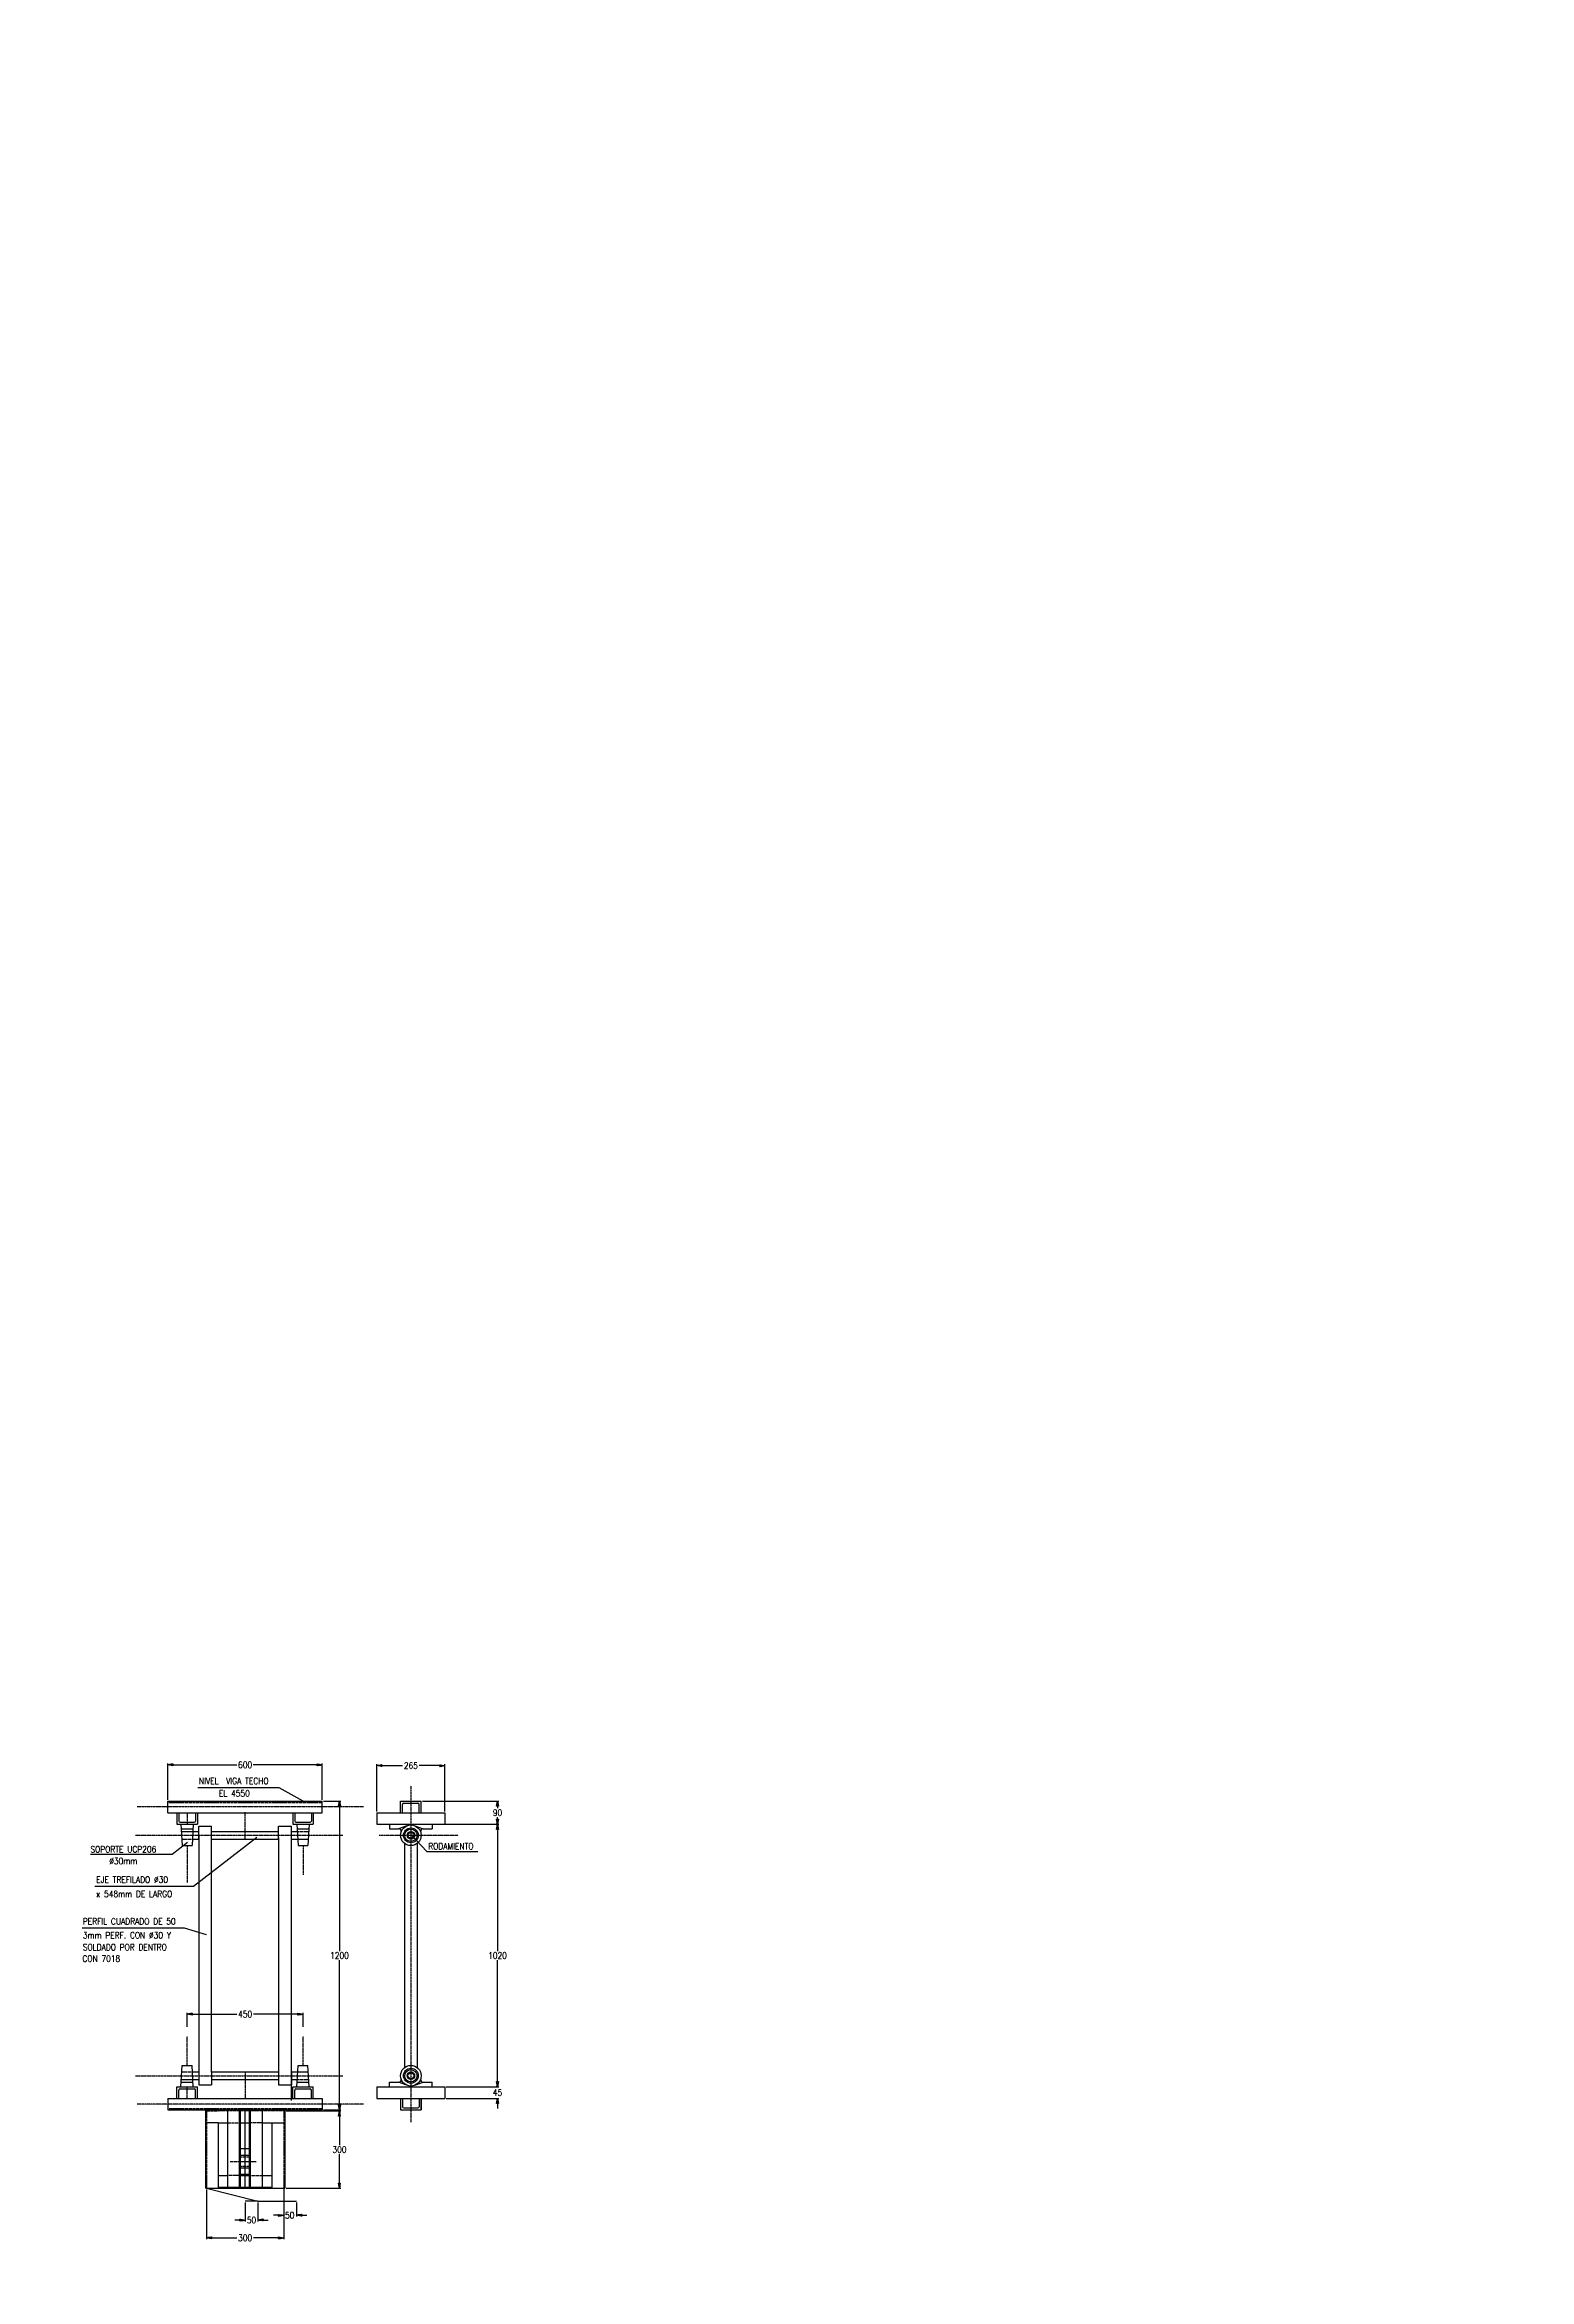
# Model space of a CAD drawing. Extents: x -326402 to 5111156, y -86404 to 1223589.
# Drawn here: x 41489 to 47255, y -51713 to -43032 of the extents above; entities that cross this region are included whole.
import ezdxf

# ---------------------------------------------------------------- set-up
doc = ezdxf.new("R2010")
doc.units = 0
doc.header["$LTSCALE"] = 0.5
doc.header["$MEASUREMENT"] = 0
doc.header["$PDMODE"] = 1
doc.linetypes.add('CENTER', pattern=[2, 1.25, -0.25, 0.25, -0.25])
doc.linetypes.add('HIDDEN', pattern=[9.525, 6.35, -3.175])
doc.layers.add('BCO', color=4, linetype='Continuous')
doc.layers.add('TEXTO BRASS', color=3, linetype='Continuous')
doc.styles.add('ROMANS', font='ROMANS.shx', dxfattribs={"width": 0.85})
doc.dimstyles.new('dimescala 10', dxfattribs={"dimscale": 0, "dimtxt": 25, "dimasz": 20, "dimexe": 5, "dimexo": 5, "dimgap": 5, "dimtad": 0, "dimtih": 1, "dimtoh": 1, "dimdec": 0, "dimlfac": -1, "dimzin": 4, "dimdsep": 46, "dimtxsty": 'ROMANS', "dimblk": 'PRCLFILL', "dimcen": 0, "dimclrd": 1, "dimclre": 1, "dimclrt": 1, "dimadec": 4, "dimazin": 3, "dimtfac": 1, "dimtdec": 0, "dimtofl": 0, "dimtmove": 0, "dimatfit": 3, "dimldrblk": 'PRCLFILL', "dimfxl": 0, "dimtolj": 1, "dimtzin": 4, "dimarcsym": 0})

# ---------------------------------------------------------------- blocks, each defined once
blk = doc.blocks.new('PRCLFILL')
at = {"ltscale": 20}
for p, q in [((-1, 0.17), (0, 0)), ((-1, -0.17), (-1, 0.17)), ((0, 0), (-1, -0.17))]:
    blk.add_line(p, q, dxfattribs=at)
at = {"color": 0, "ltscale": 20}
for p, q in [((-1, 0.15), (-0.87, 0.15)), ((-1, 0.1), (-0.57, 0.1)), ((-1, 0.05), (-0.27, 0.05)), ((-1, 0), (-0.03, 0)), ((-1, -0.05), (-0.33, -0.05)), ((-1, -0.1), (-0.63, -0.1)), ((-1, -0.15), (-0.93, -0.15))]:
    blk.add_line(p, q, dxfattribs=at)
blk = doc.blocks.new('*D10')
at = {"layer": 'BCO', "color": 1, "linetype": 'Continuous', "lineweight": -2}
for p, q in [((42267.5, -51413.9), (42267.5, -51487.7)), ((42317.5, -51413.9), (42317.5, -51487.7)), ((42247.5, -51482.7), (42227.5, -51482.7)), ((42337.5, -51482.7), (42357.5, -51482.7))]:
    blk.add_line(p, q, dxfattribs=at)
at = {"layer": 'Defpoints', "color": 0, "linetype": 'Continuous'}
for p in [(42267.5, -51408.9), (42317.5, -51408.9), (42267.5, -51482.7)]:
    blk.add_point(p, dxfattribs=at)
at = {"layer": 'BCO', "color": 1, "linetype": 'Continuous', "lineweight": -2, "xscale": 20, "yscale": 20, "zscale": 20}
blk.add_blockref('PRCLFILL', (42267.5, -51482.7), dxfattribs=at)
at = {"layer": 'BCO', "color": 1, "linetype": 'Continuous', "lineweight": -2, "xscale": 20, "yscale": 20, "zscale": 20, "rotation": 180}
blk.add_blockref('PRCLFILL', (42317.5, -51482.7), dxfattribs=at)
at = {"layer": 'BCO', "color": 1, "linetype": 'Continuous', "insert": (42292.5, -51482.7), "char_height": 25, "attachment_point": 5, "style": 'ROMANS'}
blk.add_mtext('\\A1;50', dxfattribs=at)
blk = doc.blocks.new('*D11')
at = {"layer": 'BCO', "color": 1, "linetype": 'Continuous', "lineweight": -2}
for p, q in [((42397.5, -51463.9), (42377.5, -51463.9)), ((42417.5, -51413.9), (42417.5, -51468.9)), ((42467.5, -51413.9), (42467.5, -51468.9)), ((42487.5, -51463.9), (42507.5, -51463.9))]:
    blk.add_line(p, q, dxfattribs=at)
at = {"layer": 'Defpoints', "color": 0, "linetype": 'Continuous'}
for p in [(42417.5, -51408.9), (42467.5, -51408.9), (42467.5, -51463.9)]:
    blk.add_point(p, dxfattribs=at)
at = {"layer": 'BCO', "color": 1, "linetype": 'Continuous', "lineweight": -2, "xscale": 20, "yscale": 20, "zscale": 20}
blk.add_blockref('PRCLFILL', (42417.5, -51463.9), dxfattribs=at)
at = {"layer": 'BCO', "color": 1, "linetype": 'Continuous', "lineweight": -2, "xscale": 20, "yscale": 20, "zscale": 20, "rotation": 180}
blk.add_blockref('PRCLFILL', (42467.5, -51463.9), dxfattribs=at)
at = {"layer": 'BCO', "color": 1, "linetype": 'Continuous', "insert": (42440.8, -51463.9), "char_height": 25, "attachment_point": 5, "style": 'ROMANS'}
blk.add_mtext('\\A1;50', dxfattribs=at)
blk = doc.blocks.new('*D25')
at = {"layer": 'BCO', "color": 1, "linetype": 'Continuous', "lineweight": -2}
for p, q in [((41967.5, -49850.1), (41967.5, -49709.1)), ((41987.5, -49714.1), (42235.7, -49714.1)), ((42547.5, -49714.1), (42299.3, -49714.1)), ((42567.5, -49850.1), (42567.5, -49709.1))]:
    blk.add_line(p, q, dxfattribs=at)
at = {"layer": 'Defpoints', "color": 0, "linetype": 'Continuous'}
for p in [(42567.5, -49714.1), (41967.5, -49855.1), (42567.5, -49855.1)]:
    blk.add_point(p, dxfattribs=at)
at = {"layer": 'BCO', "color": 1, "linetype": 'Continuous', "lineweight": -2, "xscale": 20, "yscale": 20, "zscale": 20, "rotation": 180}
blk.add_blockref('PRCLFILL', (41967.5, -49714.1), dxfattribs=at)
at = {"layer": 'BCO', "color": 1, "linetype": 'Continuous', "lineweight": -2, "xscale": 20, "yscale": 20, "zscale": 20}
blk.add_blockref('PRCLFILL', (42567.5, -49714.1), dxfattribs=at)
at = {"layer": 'BCO', "color": 1, "linetype": 'Continuous', "insert": (42267.5, -49714.1), "char_height": 25, "attachment_point": 5, "style": 'ROMANS'}
blk.add_mtext('\\A1;600', dxfattribs=at)
blk = doc.blocks.new('*D26')
at = {"layer": 'BCO', "color": 1, "linetype": 'Continuous', "lineweight": -2}
for p, q in [((42572.5, -49855.1), (42639.2, -49855.1)), ((42634.2, -49875.1), (42634.2, -50437.5)), ((42634.2, -51034.9), (42634.2, -50472.5)), ((42572.5, -51054.9), (42639.2, -51054.9))]:
    blk.add_line(p, q, dxfattribs=at)
at = {"layer": 'Defpoints', "color": 0, "linetype": 'Continuous'}
for p in [(42567.5, -49855.1), (42567.5, -51054.9), (42634.2, -51054.9)]:
    blk.add_point(p, dxfattribs=at)
at = {"layer": 'BCO', "color": 1, "linetype": 'Continuous', "lineweight": -2, "xscale": 20, "yscale": 20, "zscale": 20}
for p, rotation in [((42634.2, -49855.1), 90), ((42634.2, -51054.9), 270)]:
    blk.add_blockref('PRCLFILL', p, dxfattribs=dict(at, rotation=rotation))
at = {"layer": 'BCO', "color": 1, "linetype": 'Continuous', "insert": (42634.2, -50455), "char_height": 25, "attachment_point": 5, "style": 'ROMANS'}
blk.add_mtext('\\A1;1200', dxfattribs=at)
blk = doc.blocks.new('*D27')
at = {"layer": 'BCO', "color": 1, "linetype": 'Continuous', "lineweight": -2}
for p, q in [((42778.9, -49895.1), (42778.9, -49712.2)), ((42798.9, -49717.2), (42879, -49717.2)), ((43023.9, -49717.2), (42943.7, -49717.2)), ((43043.9, -49895.1), (43043.9, -49712.2))]:
    blk.add_line(p, q, dxfattribs=at)
at = {"layer": 'Defpoints', "color": 0, "linetype": 'Continuous'}
for p in [(43043.9, -49717.2), (42778.9, -49900.1), (43043.9, -49900.1)]:
    blk.add_point(p, dxfattribs=at)
at = {"layer": 'BCO', "color": 1, "linetype": 'Continuous', "lineweight": -2, "xscale": 20, "yscale": 20, "zscale": 20, "rotation": 180}
blk.add_blockref('PRCLFILL', (42778.9, -49717.2), dxfattribs=at)
at = {"layer": 'BCO', "color": 1, "linetype": 'Continuous', "lineweight": -2, "xscale": 20, "yscale": 20, "zscale": 20}
blk.add_blockref('PRCLFILL', (43043.9, -49717.2), dxfattribs=at)
at = {"layer": 'BCO', "color": 1, "linetype": 'Continuous', "insert": (42911.4, -49717.2), "char_height": 25, "attachment_point": 5, "style": 'ROMANS'}
blk.add_mtext('\\A1;265', dxfattribs=at)
blk = doc.blocks.new('*D60')
at = {"layer": 'BCO', "color": 1, "linetype": 'Continuous', "lineweight": -2}
for p, q in [((42117.5, -51363.9), (42117.5, -51556.8)), ((42417.5, -51363.9), (42417.5, -51556.8)), ((42137.5, -51551.8), (42235.2, -51551.8)), ((42397.5, -51551.8), (42299.9, -51551.8))]:
    blk.add_line(p, q, dxfattribs=at)
at = {"layer": 'Defpoints', "color": 0, "linetype": 'Continuous'}
for p in [(42117.5, -51358.9), (42417.5, -51358.9), (42417.5, -51551.8)]:
    blk.add_point(p, dxfattribs=at)
at = {"layer": 'BCO', "color": 1, "linetype": 'Continuous', "lineweight": -2, "xscale": 20, "yscale": 20, "zscale": 20, "rotation": 180}
blk.add_blockref('PRCLFILL', (42117.5, -51551.8), dxfattribs=at)
at = {"layer": 'BCO', "color": 1, "linetype": 'Continuous', "lineweight": -2, "xscale": 20, "yscale": 20, "zscale": 20}
blk.add_blockref('PRCLFILL', (42417.5, -51551.8), dxfattribs=at)
at = {"layer": 'BCO', "color": 1, "linetype": 'Continuous', "insert": (42267.5, -51551.8), "char_height": 25, "attachment_point": 5, "style": 'ROMANS'}
blk.add_mtext('\\A1;300', dxfattribs=at)
blk = doc.blocks.new('*D61')
at = {"layer": 'BCO', "color": 1, "linetype": 'Continuous', "lineweight": -2}
for p, q in [((42426.5, -51058.9), (42639, -51058.9)), ((42634, -51078.9), (42634, -51191.4)), ((42634, -51338.9), (42634, -51226.4)), ((42426.5, -51358.9), (42639, -51358.9))]:
    blk.add_line(p, q, dxfattribs=at)
at = {"layer": 'Defpoints', "color": 0, "linetype": 'Continuous'}
for p in [(42421.5, -51058.9), (42421.5, -51358.9), (42634, -51358.9)]:
    blk.add_point(p, dxfattribs=at)
at = {"layer": 'BCO', "color": 1, "linetype": 'Continuous', "lineweight": -2, "xscale": 20, "yscale": 20, "zscale": 20}
for p, rotation in [((42634, -51058.9), 90), ((42634, -51358.9), 270)]:
    blk.add_blockref('PRCLFILL', p, dxfattribs=dict(at, rotation=rotation))
at = {"layer": 'BCO', "color": 1, "linetype": 'Continuous', "insert": (42634, -51208.9), "char_height": 25, "attachment_point": 5, "style": 'ROMANS'}
blk.add_mtext('\\A1;300', dxfattribs=at)
blk = doc.blocks.new('*D62')
at = {"layer": 'BCO', "color": 1, "linetype": 'Continuous', "lineweight": -2}
for p, q in [((42042.5, -50732.4), (42042.5, -50677.7)), ((42062.5, -50682.7), (42235.2, -50682.7)), ((42472.5, -50682.7), (42299.9, -50682.7)), ((42492.5, -50732.4), (42492.5, -50677.7))]:
    blk.add_line(p, q, dxfattribs=at)
at = {"layer": 'Defpoints', "color": 0, "linetype": 'Continuous'}
for p in [(42492.5, -50682.7), (42042.5, -50737.4), (42492.5, -50737.4)]:
    blk.add_point(p, dxfattribs=at)
at = {"layer": 'BCO', "color": 1, "linetype": 'Continuous', "lineweight": -2, "xscale": 20, "yscale": 20, "zscale": 20, "rotation": 180}
blk.add_blockref('PRCLFILL', (42042.5, -50682.7), dxfattribs=at)
at = {"layer": 'BCO', "color": 1, "linetype": 'Continuous', "lineweight": -2, "xscale": 20, "yscale": 20, "zscale": 20}
blk.add_blockref('PRCLFILL', (42492.5, -50682.7), dxfattribs=at)
at = {"layer": 'BCO', "color": 1, "linetype": 'Continuous', "insert": (42267.5, -50682.7), "char_height": 25, "attachment_point": 5, "style": 'ROMANS'}
blk.add_mtext('\\A1;450', dxfattribs=at)
blk = doc.blocks.new('*D63')
at = {"layer": 'BCO', "color": 1, "linetype": 'Continuous', "lineweight": -2}
for p, q in [((42956.4, -49855.1), (43252.9, -49855.1)), ((43247.9, -49875.1), (43247.9, -49882.6)), ((42956.4, -49945.1), (43252.9, -49945.1)), ((43247.9, -49925.1), (43247.9, -49917.6))]:
    blk.add_line(p, q, dxfattribs=at)
at = {"layer": 'Defpoints', "color": 0, "linetype": 'Continuous'}
for p in [(42951.4, -49855.1), (42951.4, -49945.1), (43247.9, -49945.1)]:
    blk.add_point(p, dxfattribs=at)
at = {"layer": 'BCO', "color": 1, "linetype": 'Continuous', "lineweight": -2, "xscale": 20, "yscale": 20, "zscale": 20}
for p, rotation in [((43247.9, -49855.1), 90), ((43247.9, -49945.1), 270)]:
    blk.add_blockref('PRCLFILL', p, dxfattribs=dict(at, rotation=rotation))
at = {"layer": 'BCO', "color": 1, "linetype": 'Continuous', "insert": (43247.9, -49900.1), "char_height": 25, "attachment_point": 5, "style": 'ROMANS'}
blk.add_mtext('\\A1;90', dxfattribs=at)
blk = doc.blocks.new('*D64')
at = {"layer": 'BCO', "color": 1, "linetype": 'Continuous', "lineweight": -2}
for p, q in [((43247.9, -49945.1), (43242.9, -49945.1)), ((43247.9, -49965.1), (43247.9, -50437.5)), ((43247.9, -50944.9), (43247.9, -50472.5)), ((43247.9, -50964.9), (43242.9, -50964.9))]:
    blk.add_line(p, q, dxfattribs=at)
at = {"layer": 'Defpoints', "color": 0, "linetype": 'Continuous'}
for p in [(43252.9, -49945.1), (43247.9, -50964.9), (43252.9, -50964.9)]:
    blk.add_point(p, dxfattribs=at)
at = {"layer": 'BCO', "color": 1, "linetype": 'Continuous', "lineweight": -2, "xscale": 20, "yscale": 20, "zscale": 20}
for p, rotation in [((43247.9, -49945.1), 90), ((43247.9, -50964.9), 270)]:
    blk.add_blockref('PRCLFILL', p, dxfattribs=dict(at, rotation=rotation))
at = {"layer": 'BCO', "color": 1, "linetype": 'Continuous', "insert": (43247.9, -50455), "char_height": 25, "attachment_point": 5, "style": 'ROMANS'}
blk.add_mtext('\\A1;1020', dxfattribs=at)
blk = doc.blocks.new('*D65')
at = {"layer": 'BCO', "color": 1, "linetype": 'Continuous', "lineweight": -2}
for p, q in [((43247.9, -50944.9), (43247.9, -50924.9)), ((43048.9, -50964.9), (43252.9, -50964.9)), ((43048.9, -51009.9), (43252.9, -51009.9)), ((43247.9, -51029.9), (43247.9, -51049.9))]:
    blk.add_line(p, q, dxfattribs=at)
at = {"layer": 'Defpoints', "color": 0, "linetype": 'Continuous'}
for p in [(43043.9, -50964.9), (43043.9, -51009.9), (43247.9, -51009.9)]:
    blk.add_point(p, dxfattribs=at)
at = {"layer": 'BCO', "color": 1, "linetype": 'Continuous', "lineweight": -2, "xscale": 20, "yscale": 20, "zscale": 20}
for p, rotation in [((43247.9, -50964.9), 270), ((43247.9, -51009.9), 90)]:
    blk.add_blockref('PRCLFILL', p, dxfattribs=dict(at, rotation=rotation))
at = {"layer": 'BCO', "color": 1, "linetype": 'Continuous', "insert": (43247.9, -50987.4), "char_height": 25, "attachment_point": 5, "style": 'ROMANS'}
blk.add_mtext('\\A1;45', dxfattribs=at)

msp = doc.modelspace()

# ---------------------------------------------------------------- linework, layer by layer
at = {"layer": 'BCO', "color": 1, "linetype": 'CENTER'}
for p, q in [((42911.4, -49795.5), (42911.4, -51102)), ((42727.2, -49877.6), (41848.9, -49877.6)), ((42042.5, -49900.1), (42042.5, -49945.1)), ((42267.5, -50003), (42267.5, -49898.6)), ((42888.9, -49855.1), (42933.9, -49855.1)), ((41842, -49988), (42647.3, -49988)), ((41842, -49988), (42647.3, -49988)), ((42787.8, -49988), (43095.2, -49988)), ((42042.5, -50028.1), (42042.5, -50172.7)), ((42492.5, -50028.1), (42492.5, -50142.2)), ((42042.5, -50881.9), (42042.5, -50768.7)), ((42492.5, -50881.9), (42492.5, -50767.9)), ((41842, -50922), (42647.3, -50922)), ((42267.5, -50907), (42267.5, -51011.4)), ((42727.2, -51032.4), (41848.9, -51032.4)), ((42042.5, -51009.9), (42042.5, -50964.9)), ((42888.9, -51054.9), (42933.9, -51054.9))]:
    msp.add_line(p, q, dxfattribs=at)
at = {"layer": 'BCO', "color": 7, "linetype": 'Continuous'}
for p, q in [((41967.5, -49855.1), (42567.5, -49855.1)), ((41967.5, -49900.1), (41967.5, -49855.1)), ((41967.5, -49900.1), (42567.5, -49900.1)), ((42002.5, -49900.1), (42002.5, -49945.1)), ((42010.2, -49900.1), (42010.2, -49932.5)), ((42074.9, -49900.1), (42074.9, -49932.5)), ((42082.5, -49900.1), (42082.5, -49945.1)), ((42452.5, -49900.1), (42452.5, -49945.1)), ((42460.2, -49900.1), (42460.2, -49932.5)), ((42524.9, -49900.1), (42524.9, -49932.5)), ((42532.5, -49900.1), (42532.5, -49945.1)), ((42567.5, -49900.1), (42567.5, -49855.1)), ((42778.9, -49900.1), (43043.9, -49900.1)), ((42778.9, -49900.1), (42778.9, -49945.1)), ((42871.4, -49900.1), (42871.4, -49855.1)), ((42871.4, -49855.1), (42951.4, -49855.1)), ((42879, -49900.1), (42879, -49867.8)), ((42884, -49862.8), (42938.7, -49862.8)), ((42888.9, -49855.1), (42933.9, -49855.1)), ((42943.7, -49900.1), (42943.7, -49867.8)), ((42951.4, -49900.1), (42951.4, -49855.1)), ((43043.9, -49900.1), (43043.9, -49945.1)), ((42002.5, -49945.1), (42082.5, -49945.1)), ((42015.2, -49937.5), (42069.9, -49937.5)), ((42018.5, -49945.1), (42023.5, -50028.1)), ((42019.6, -49962.6), (42065.5, -49962.6)), ((42066.5, -49945.1), (42061.5, -50028.1)), ((42064.9, -49973), (42087.5, -49973)), ((42087.5, -50003), (42087.5, -49953)), ((42087.5, -49953), (42137.5, -49953)), ((42087.5, -49991.8), (42087.5, -50957)), ((42137.5, -50908.2), (42137.5, -49953)), ((42137.5, -49973), (42397.5, -49973)), ((42397.5, -50003), (42397.5, -49953)), ((42397.5, -49953), (42447.5, -49953)), ((42397.5, -49997.1), (42397.5, -50957)), ((42447.5, -51018.4), (42447.5, -49953)), ((42447.5, -49973), (42470.2, -49973)), ((42452.5, -49945.1), (42532.5, -49945.1)), ((42465.2, -49937.5), (42519.9, -49937.5)), ((42468.5, -49945.1), (42473.5, -50028.1)), ((42469.6, -49962.6), (42515.5, -49962.6)), ((42516.5, -49945.1), (42511.5, -50028.1)), ((42778.9, -49945.1), (43043.9, -49945.1)), ((42828.9, -49945.1), (42828.9, -49962.6)), ((42828.9, -49962.6), (42863.7, -49962.6)), ((42896.3, -49950.9), (42863.7, -49962.6)), ((42926.9, -49951.1), (42959.5, -49962.8)), ((42959, -49962.6), (42993.9, -49962.6)), ((42993.9, -49945.1), (42993.9, -49962.6)), ((42023.5, -50028.1), (42061.5, -50028.1)), ((42063, -50003), (42087.5, -50003)), ((42137.5, -50003), (42397.5, -50003)), ((42447.5, -50003), (42472, -50003)), ((42473.5, -50028.1), (42511.5, -50028.1)), ((42886.4, -50019.4), (42886.4, -50890.7)), ((42936.4, -50019.4), (42936.4, -50890.7)), ((42018.5, -50964.9), (42023.5, -50881.9)), ((42019.6, -50947.4), (42065.5, -50947.4)), ((42023.5, -50881.9), (42061.5, -50881.9)), ((42066.5, -50964.9), (42061.5, -50881.9)), ((42063, -50907), (42087.5, -50907)), ((42064.9, -50937), (42087.5, -50937)), ((42137.5, -50907), (42137.5, -50957)), ((42137.5, -50907), (42397.5, -50907)), ((42137.5, -50937), (42397.5, -50937)), ((42447.5, -50907), (42447.5, -50957)), ((42447.5, -50907), (42472, -50907)), ((42447.5, -50937), (42470.2, -50937)), ((42468.5, -50964.9), (42473.5, -50881.9)), ((42469.6, -50947.4), (42515.5, -50947.4)), ((42473.5, -50881.9), (42511.5, -50881.9)), ((42516.5, -50964.9), (42511.5, -50881.9)), ((42828.9, -50947.4), (42863.7, -50947.4)), ((42828.9, -50964.9), (42828.9, -50947.4)), ((42896.3, -50959.2), (42863.7, -50947.4)), ((42886.4, -50953.4), (42886.4, -50957)), ((42926.9, -50959), (42959.5, -50947.2)), ((42936.4, -50953.4), (42936.4, -50957)), ((42959, -50947.4), (42993.9, -50947.4)), ((42993.9, -50964.9), (42993.9, -50947.4)), ((41967.5, -51009.9), (42567.5, -51009.9)), ((41967.5, -51009.9), (41967.5, -51054.9)), ((42002.5, -51009.9), (42002.5, -50964.9)), ((42002.5, -50964.9), (42082.5, -50964.9)), ((42010.2, -51009.9), (42010.2, -50977.6)), ((42015.2, -50972.6), (42069.9, -50972.6)), ((42074.9, -51009.9), (42074.9, -50977.6)), ((42082.5, -51009.9), (42082.5, -50964.9)), ((42087.5, -50957), (42137.5, -50957)), ((42397.5, -50957), (42447.5, -50957)), ((42452.5, -51009.9), (42452.5, -50964.9)), ((42452.5, -50964.9), (42532.5, -50964.9)), ((42460.2, -51009.9), (42460.2, -50977.6)), ((42465.2, -50972.6), (42519.9, -50972.6)), ((42524.9, -51009.9), (42524.9, -50977.6)), ((42532.5, -51009.9), (42532.5, -50964.9)), ((42567.5, -51009.9), (42567.5, -51054.9)), ((42778.9, -50964.9), (43043.9, -50964.9)), ((42778.9, -50964.9), (42778.9, -51009.9)), ((42778.9, -51009.9), (43043.9, -51009.9)), ((42871.4, -51009.9), (42871.4, -51054.9)), ((42879, -51009.9), (42879, -51042.3)), ((42943.7, -51009.9), (42943.7, -51042.3)), ((42951.4, -51054.9), (42951.4, -51009.9)), ((42951.4, -51009.9), (42951.4, -51054.9)), ((43043.9, -50964.9), (43043.9, -51009.9)), ((41967.5, -51054.9), (42567.5, -51054.9)), ((42871.4, -51054.9), (42951.4, -51054.9)), ((42884, -51047.3), (42938.7, -51047.3)), ((42888.9, -51054.9), (42933.9, -51054.9)), ((42250, -51204.9), (42285, -51204.9)), ((42250, -51229.9), (42285, -51229.9)), ((42250, -51279.9), (42285, -51279.9)), ((42250, -51304.9), (42285, -51304.9))]:
    msp.add_line(p, q, dxfattribs=at)
at = {"layer": 'BCO', "color": 8, "linetype": 'HIDDEN'}
for p, q in [((41967.5, -49861.1), (42567.5, -49861.1)), ((42020.2, -49973), (42064.9, -49973)), ((42470.2, -49973), (42514.9, -49973)), ((42022, -50003), (42063, -50003)), ((42472, -50003), (42513, -50003)), ((42020.2, -50937), (42064.9, -50937)), ((42022, -50907), (42063, -50907)), ((42470.2, -50937), (42514.9, -50937)), ((42472, -50907), (42513, -50907)), ((41967.5, -51048.9), (42567.5, -51048.9)), ((42113.5, -51058.9), (42163.5, -51058.9)), ((42117.5, -51058.9), (42117.5, -51358.9)), ((42371.5, -51058.9), (42163.5, -51058.9)), ((42200, -51104.9), (42250, -51104.9)), ((42335, -51104.9), (42285, -51104.9)), ((42421.5, -51058.9), (42371.5, -51058.9)), ((42417.5, -51058.9), (42417.5, -51358.9)), ((42209, -51254.9), (42310.1, -51254.9)), ((42250, -51236.9), (42285, -51236.9)), ((42250, -51272.9), (42285, -51272.9)), ((42250, -51308.9), (42200, -51308.9)), ((42285, -51308.9), (42335, -51308.9))]:
    msp.add_line(p, q, dxfattribs=at)
at = {"layer": 'BCO', "color": 0}
for p, q in [((42113.5, -51054.9), (42113.5, -51104.9)), ((42113.5, -51054.9), (42147.5, -51054.9)), ((42113.5, -51104.9), (42113.5, -51358.9)), ((42163.5, -51104.9), (42113.5, -51104.9)), ((42163.5, -51104.9), (42200, -51104.9)), ((42163.5, -51104.9), (42163.5, -51358.9)), ((42200, -51354.9), (42200, -51054.9)), ((42246, -51354.9), (42246, -51054.9)), ((42250, -51354.9), (42250, -51054.9)), ((42250, -51104.9), (42285, -51104.9)), ((42285, -51354.9), (42285, -51054.9)), ((42289, -51354.9), (42289, -51054.9)), ((42335, -51354.9), (42335, -51054.9)), ((42335, -51104.9), (42371.5, -51104.9)), ((42371.5, -51104.9), (42371.5, -51358.9)), ((42371.5, -51104.9), (42421.5, -51104.9)), ((42421.5, -51054.9), (42387.5, -51054.9)), ((42421.5, -51054.9), (42421.5, -51104.9)), ((42421.5, -51104.9), (42421.5, -51358.9)), ((42117.5, -51358.9), (42113.5, -51358.9)), ((42117.5, -51358.9), (42317.5, -51408.9)), ((42117.5, -51358.9), (42417.5, -51358.9)), ((42163.5, -51308.9), (42200, -51308.9)), ((42163.5, -51354.9), (42371.5, -51354.9)), ((42250, -51308.9), (42285, -51308.9)), ((42335, -51308.9), (42371.5, -51308.9)), ((42417.5, -51358.9), (42417.5, -51408.9)), ((42417.5, -51358.9), (42421.5, -51358.9)), ((42317.5, -51408.9), (42267.5, -51408.9)), ((42317.5, -51408.9), (42417, -51408.9)), ((42417.5, -51408.9), (42467.5, -51408.9))]:
    msp.add_line(p, q, dxfattribs=at)
at = {"layer": 'BCO', "color": 8}
msp.add_line((42267.5, -51358.9), (42267.5, -51054.9), dxfattribs=at)
at = {"layer": 'BCO', "color": 1, "extrusion": (0, 0, -1)}
for points in [[(-42493.2, -49854.8), (-42399.4, -49804), (-42083.7, -49804)], [(-42313.6, -49996.8), (-42067.5, -50187.3), (-41684, -50187.3)], [(-42913.3, -49987.4), (-42973.5, -50050.7), (-43171.3, -50050.7)], [(-42043.5, -50015.5), (-41984.4, -50062.7), (-41666.5, -50062.7)], [(-42117.9, -50374.8), (-42031.9, -50348.3), (-41634.2, -50348.3)]]:
    msp.add_lwpolyline(points, dxfattribs=at)
at = {"layer": 'BCO', "color": 6, "linetype": 'CENTER'}
msp.add_circle((41811.3, -51316.5), 22741.6, dxfattribs=at)
at = {"layer": 'BCO', "color": 7, "linetype": 'Continuous'}
for centre, radius in [((42911.4, -49988), 40.1), ((42911.4, -49988), 28.9), ((42911.4, -49988), 24), ((42911.4, -49988), 14.7), ((42911.4, -49988), 11.3), ((42911.4, -50922), 40.1), ((42911.4, -50922), 28.9), ((42911.4, -50922), 24), ((42911.4, -50922), 14.7), ((42911.4, -50922), 11.3)]:
    msp.add_circle(centre, radius, dxfattribs=at)
for centre, radius, start, end in [((42884, -49867.8), 5, 90, 180), ((42938.7, -49867.8), 5, 0, 90), ((42015.2, -49932.5), 5, 180, 270), ((42069.9, -49932.5), 5, 270, 0), ((42465.2, -49932.5), 5, 180, 270), ((42519.9, -49932.5), 5, 270, 0), ((42863.7, -49972.6), 10, 342.09828, 90), ((42959, -49972.6), 10, 90, 197.90172), ((42863.7, -50937.4), 10, 270, 17.90172), ((42959, -50937.4), 10, 162.09828, 270), ((42015.2, -50977.6), 5, 90, 180), ((42069.9, -50977.6), 5, 0, 90), ((42465.2, -50977.6), 5, 90, 180), ((42519.9, -50977.6), 5, 0, 90), ((42884, -51042.3), 5, 180, 270), ((42938.6, -51042.3), 5, 270, 360)]:
    msp.add_arc(centre, radius, start, end, dxfattribs=at)

# ---------------------------------------------------------------- texts
at = {"layer": 'TEXTO BRASS', "color": 1, "style": 'ROMANS', "width": 0.85}
for s, p in [('NIVEL  VIGA TECHO', (42088.2, -49789.4)), ('EL 4550', (42165.5, -49837.6)), ('SOPORTE UCP206', (41666.8, -50054.9)), ('%%C30mm', (41739.8, -50100.5)), ('RODAMIENTO', (42978.8, -50042.9)), ('EJE TREFILADO %%c30', (41689.6, -50172.8)), ('x 548mm DE LARGO', (41689.6, -50228.4)), ('PERFIL CUADRADO DE 50 ', (41637.2, -50334.9)), ('3mm PERF. CON %%C30 Y ', (41637.4, -50388.9)), ('SOLDADO POR DENTRO ', (41637.4, -50435.3)), ('CON 7018', (41635.6, -50479.4))]:
    msp.add_text(s, height=25, dxfattribs=at).set_placement(p)

# ---------------------------------------------------------------- dimensions: what is measured, and where the dimension line sits
at = {"layer": 'BCO', "color": 4, "linetype": 'Continuous'}
for base, p1, p2, picture, middle in [((42567.5, -49714.1), (41967.5, -49855.1), (42567.5, -49855.1), '*D25', (42267.5, -49714.1)), ((42492.5, -50682.7), (42042.5, -50737.4), (42492.5, -50737.4), '*D62', (42267.5, -50682.7))]:
    dim = msp.add_linear_dim(base=base, p1=p1, p2=p2, dimstyle='dimescala 10', override={"dimscale": 1}, dxfattribs=at)
    dim.commit()
    dim.dimension.update_dxf_attribs({"geometry": picture, "text_midpoint": middle})
for base, p1, p2, picture, middle in [((43043.9, -49717.2), (42778.9, -49900.1), (43043.9, -49900.1), '*D27', (42911.4, -49717.2)), ((42417.5, -51551.8), (42117.5, -51358.9), (42417.5, -51358.9), '*D60', (42267.5, -51551.8)), ((42267.5, -51482.7), (42317.5, -51408.9), (42267.5, -51408.9), '*D10', (42292.5, -51482.7)), ((42467.5, -51463.9), (42417.5, -51408.9), (42467.5, -51408.9), '*D11', (42440.8, -51463.9))]:
    dim = msp.add_linear_dim(base=base, p1=p1, p2=p2, dimstyle='dimescala 10', override={"dimscale": 1}, dxfattribs=at)
    dim.commit()
    dim.dimension.update_dxf_attribs({"geometry": picture, "text_midpoint": middle, "dimtype": 160})
for base, p1, p2, angle, picture, middle, dimtype in [((42634.2, -51054.9), (42567.5, -49855.1), (42567.5, -51054.9), 90, '*D26', (42634.2, -50455), 160), ((43247.9, -49945.1), (42951.4, -49855.1), (42951.4, -49945.1), 270, '*D63', (43247.9, -49900.1), 161), ((42634, -51358.9), (42421.5, -51058.9), (42421.5, -51358.9), 90, '*D61', (42634, -51208.9), 160)]:
    dim = msp.add_linear_dim(base=base, p1=p1, p2=p2, angle=angle, dimstyle='dimescala 10', override={"dimscale": 1}, dxfattribs=at)
    dim.commit()
    dim.dimension.update_dxf_attribs({"geometry": picture, "text_midpoint": middle, "dimtype": dimtype})
for base, p1, p2, picture, middle in [((43247.9, -50964.9), (43252.9, -49945.1), (43252.9, -50964.9), '*D64', (43247.9, -50455)), ((43247.9, -51009.9), (43043.9, -50964.9), (43043.9, -51009.9), '*D65', (43247.9, -50987.4))]:
    dim = msp.add_linear_dim(base=base, p1=p1, p2=p2, angle=90, dimstyle='dimescala 10', override={"dimscale": 1}, dxfattribs=at)
    dim.commit()
    dim.dimension.update_dxf_attribs({"geometry": picture, "text_midpoint": middle})

doc.saveas('drawing.dxf')
